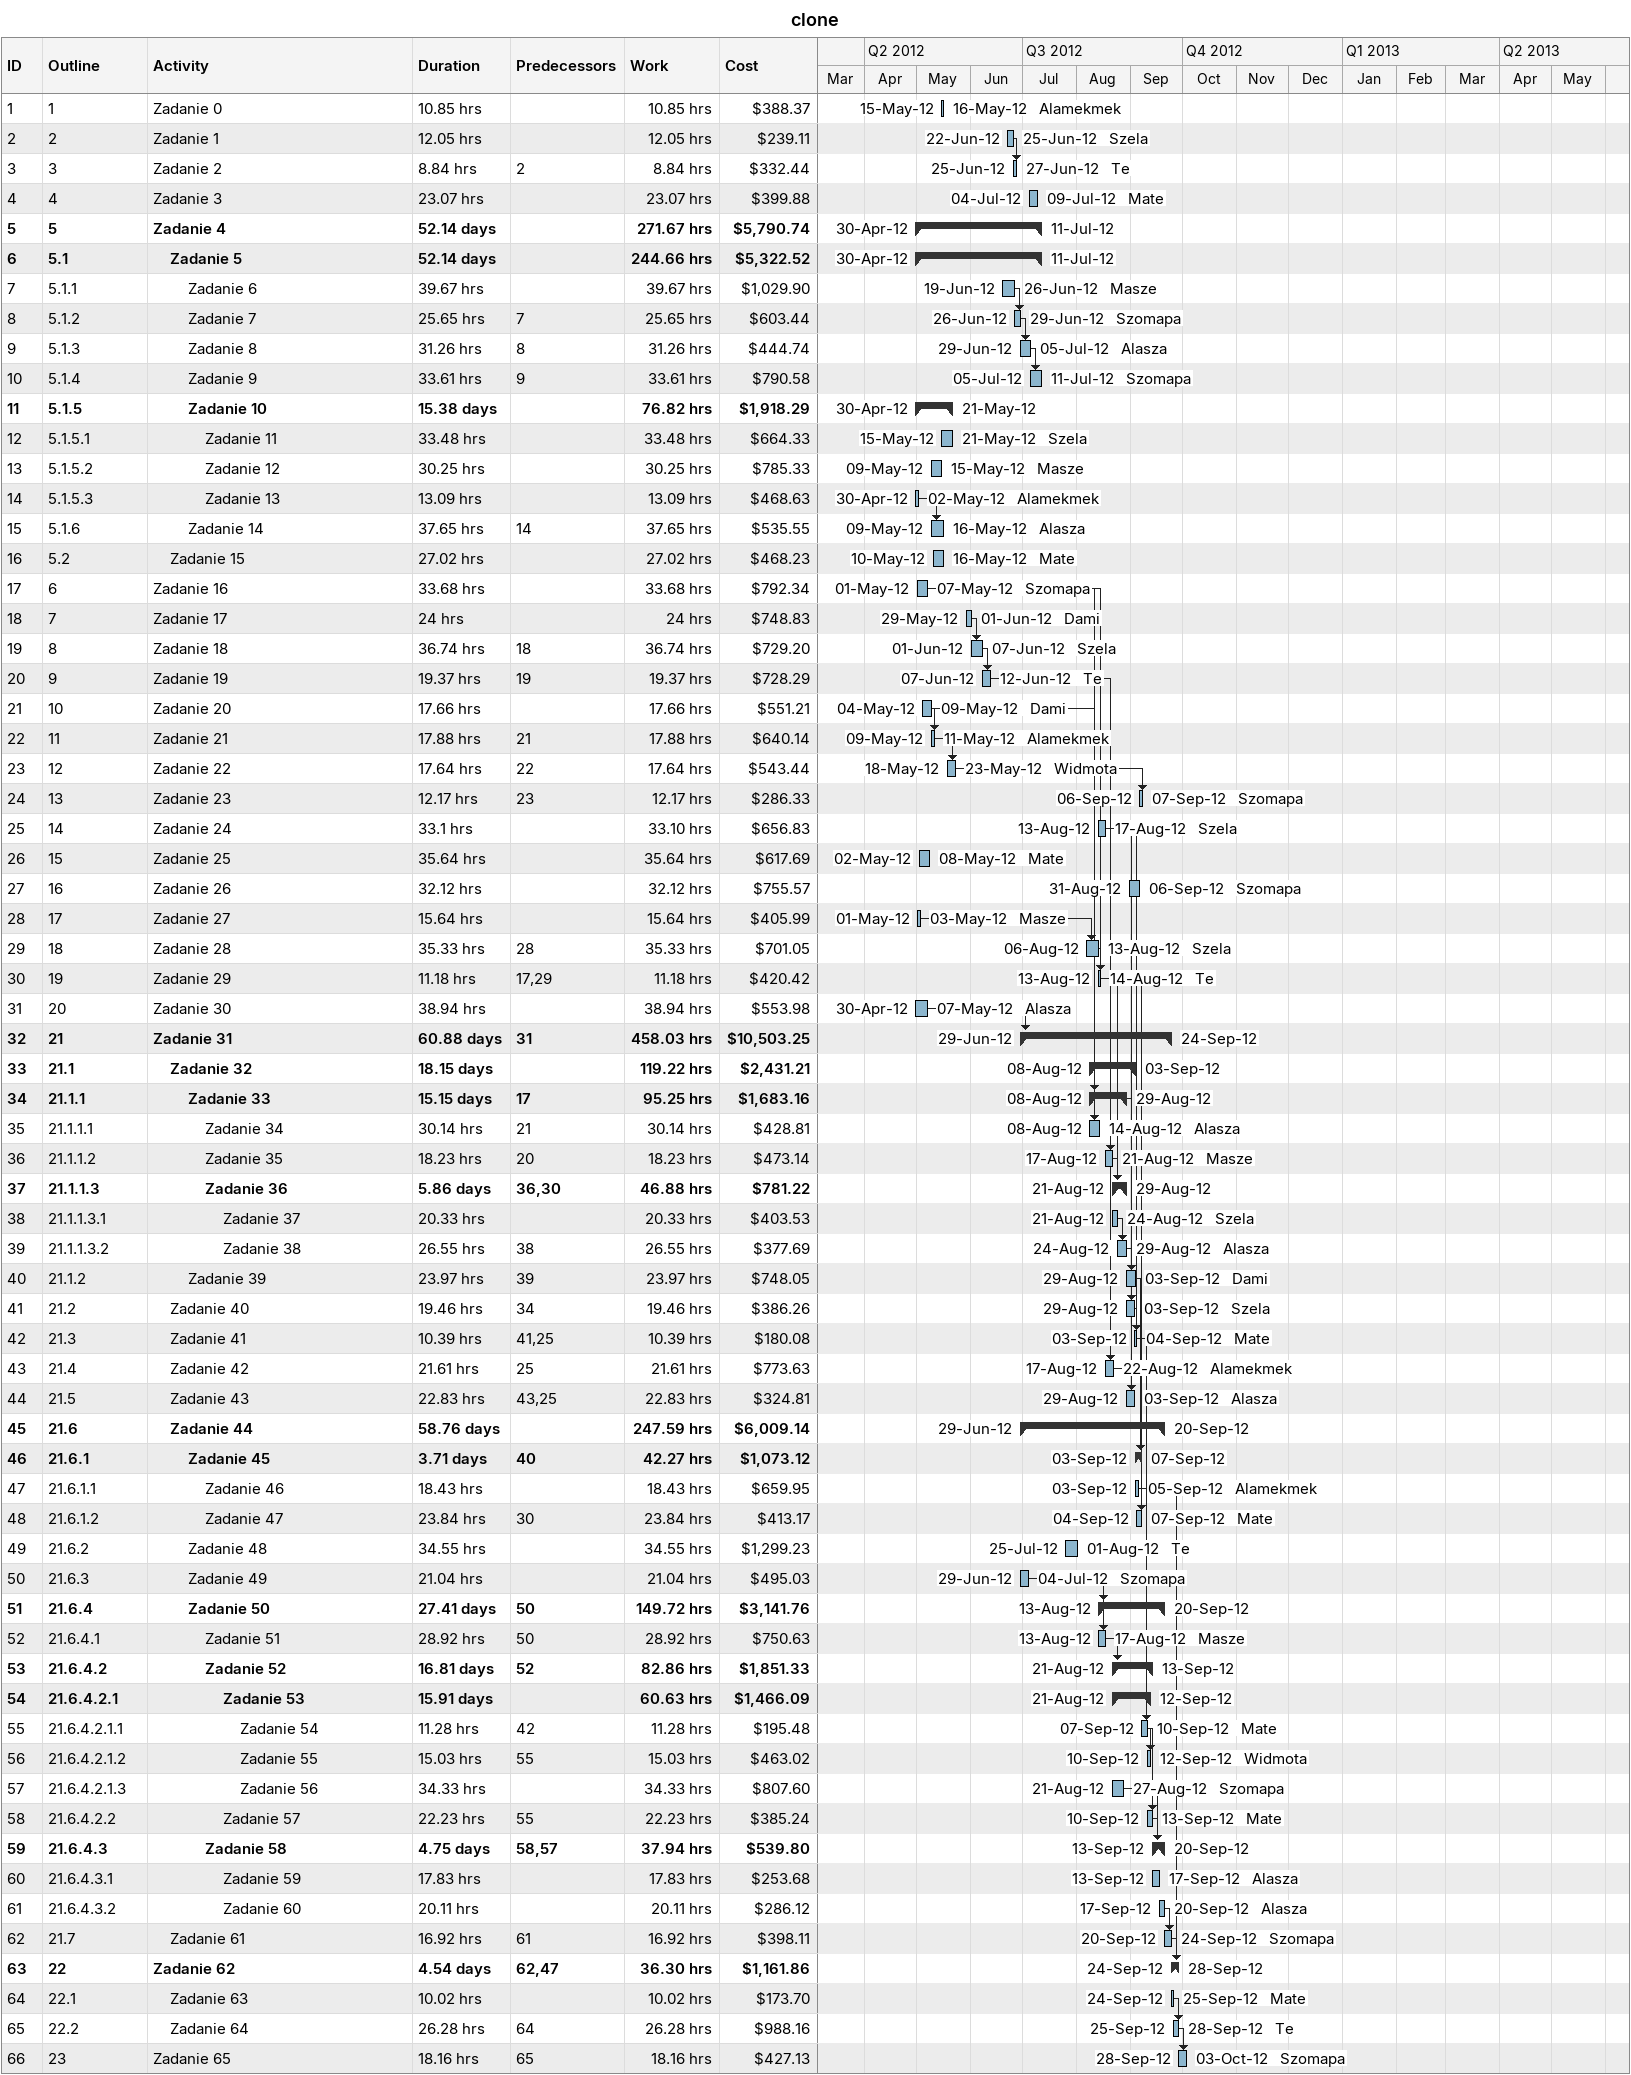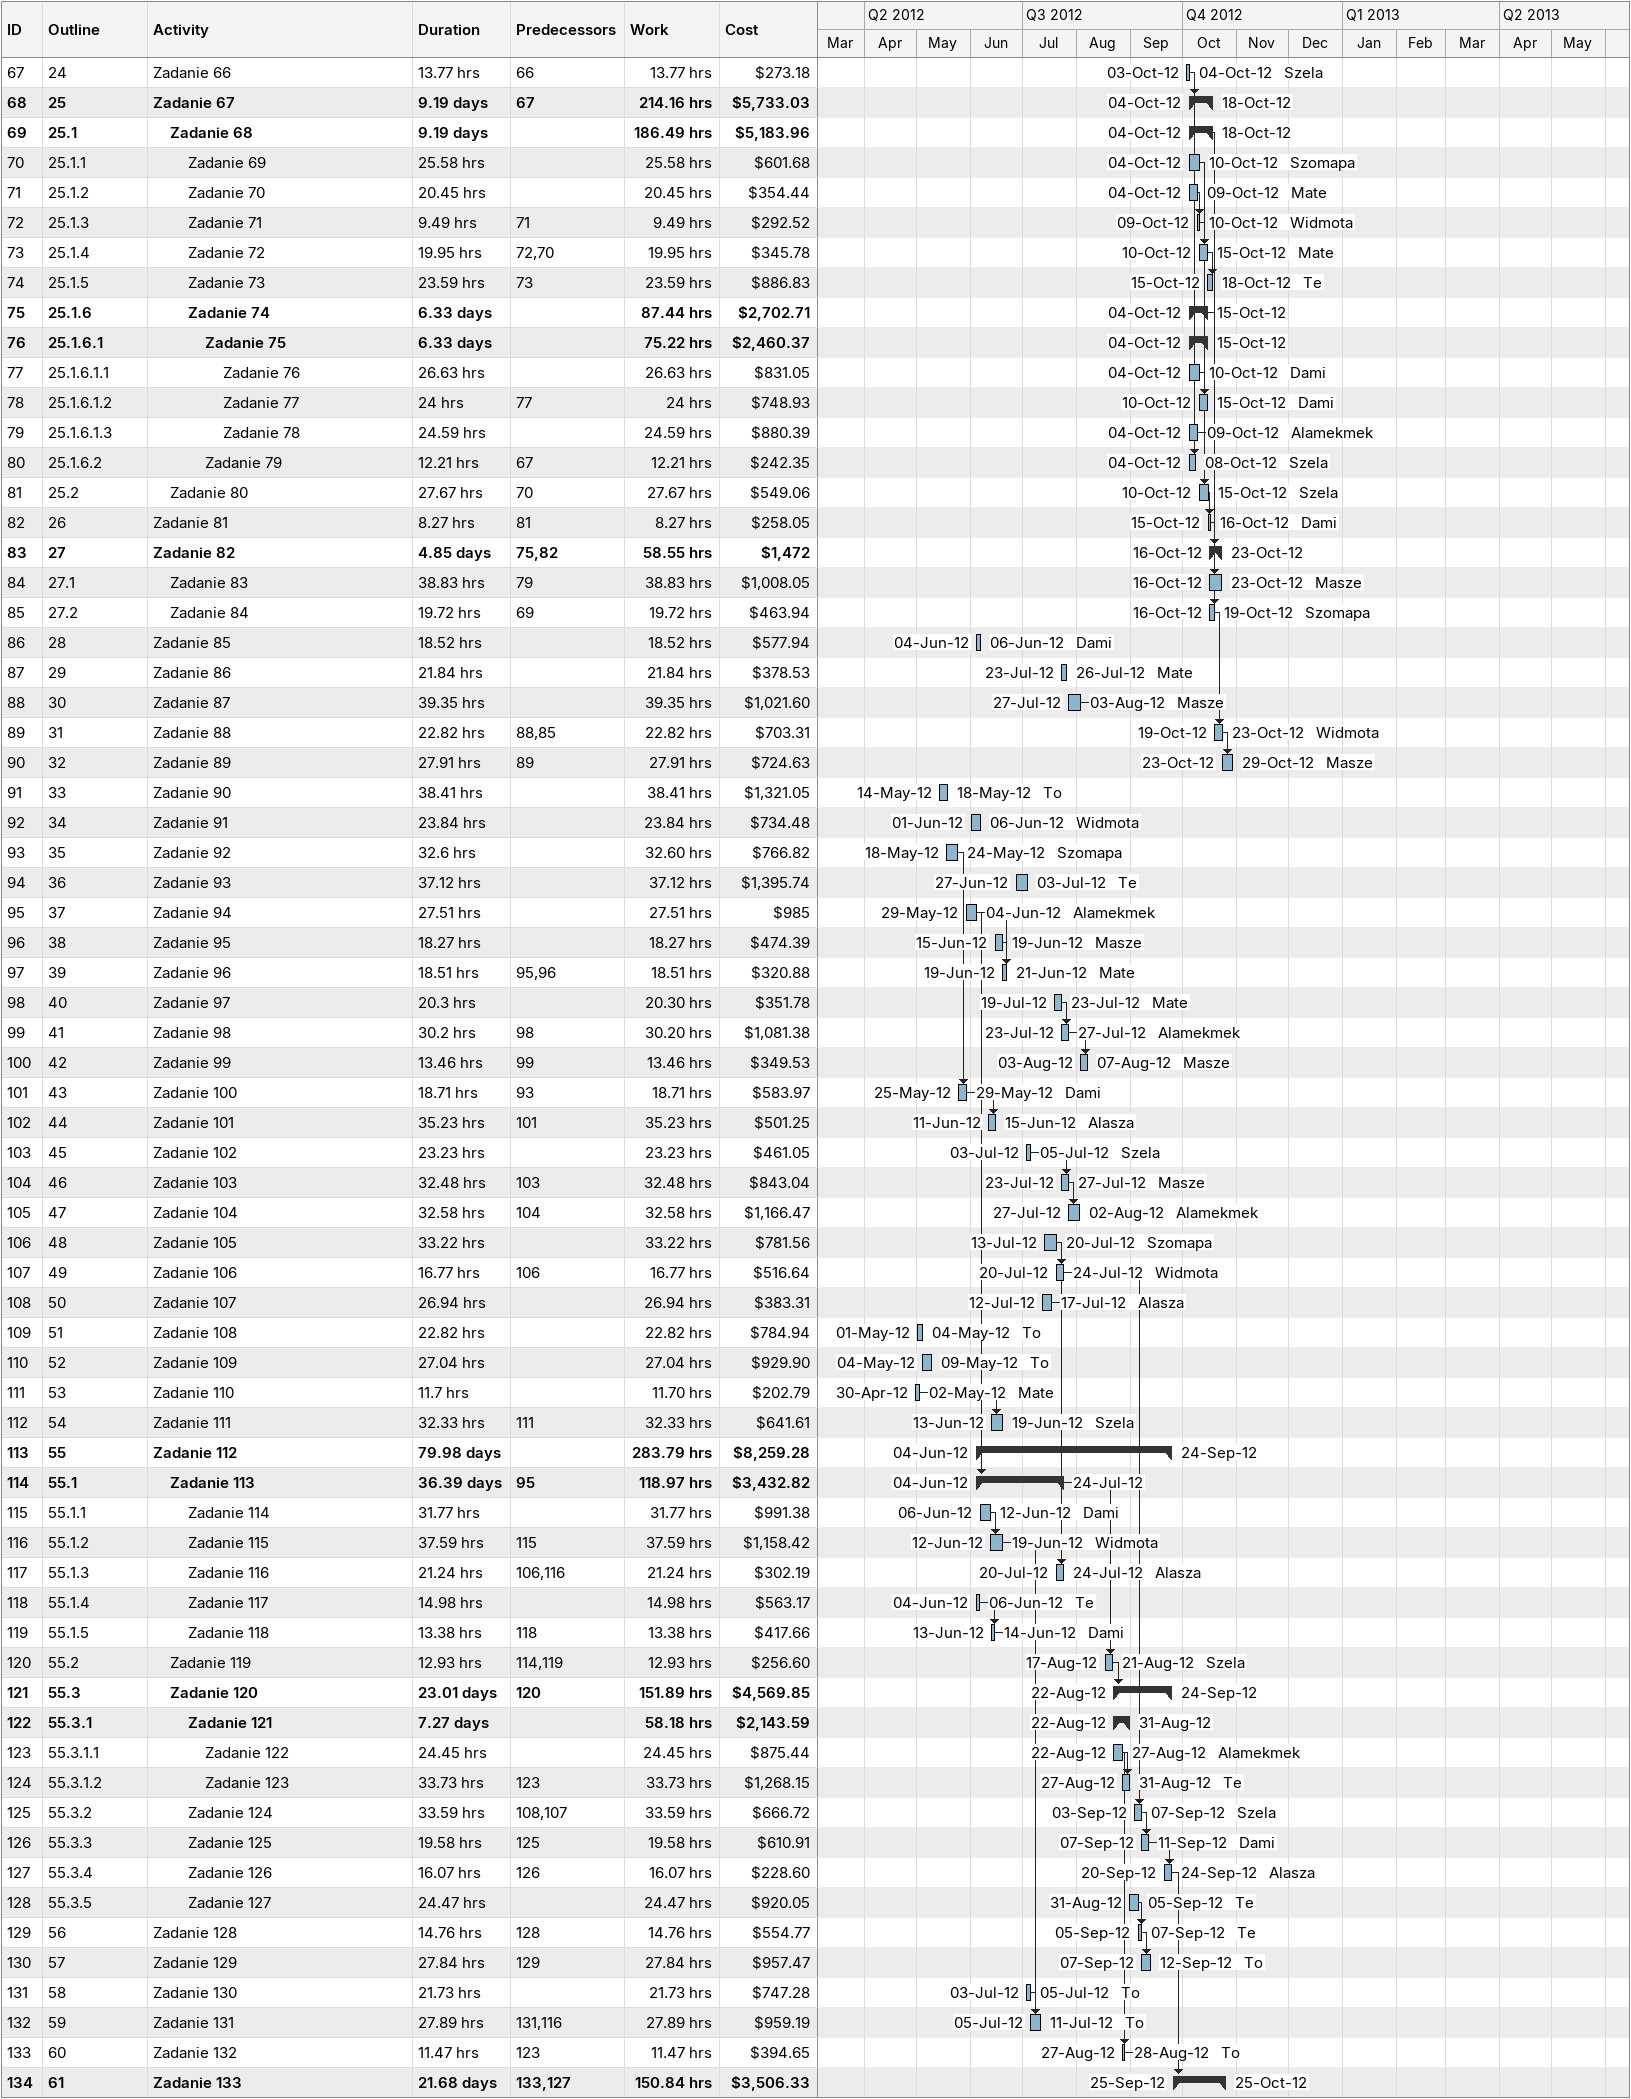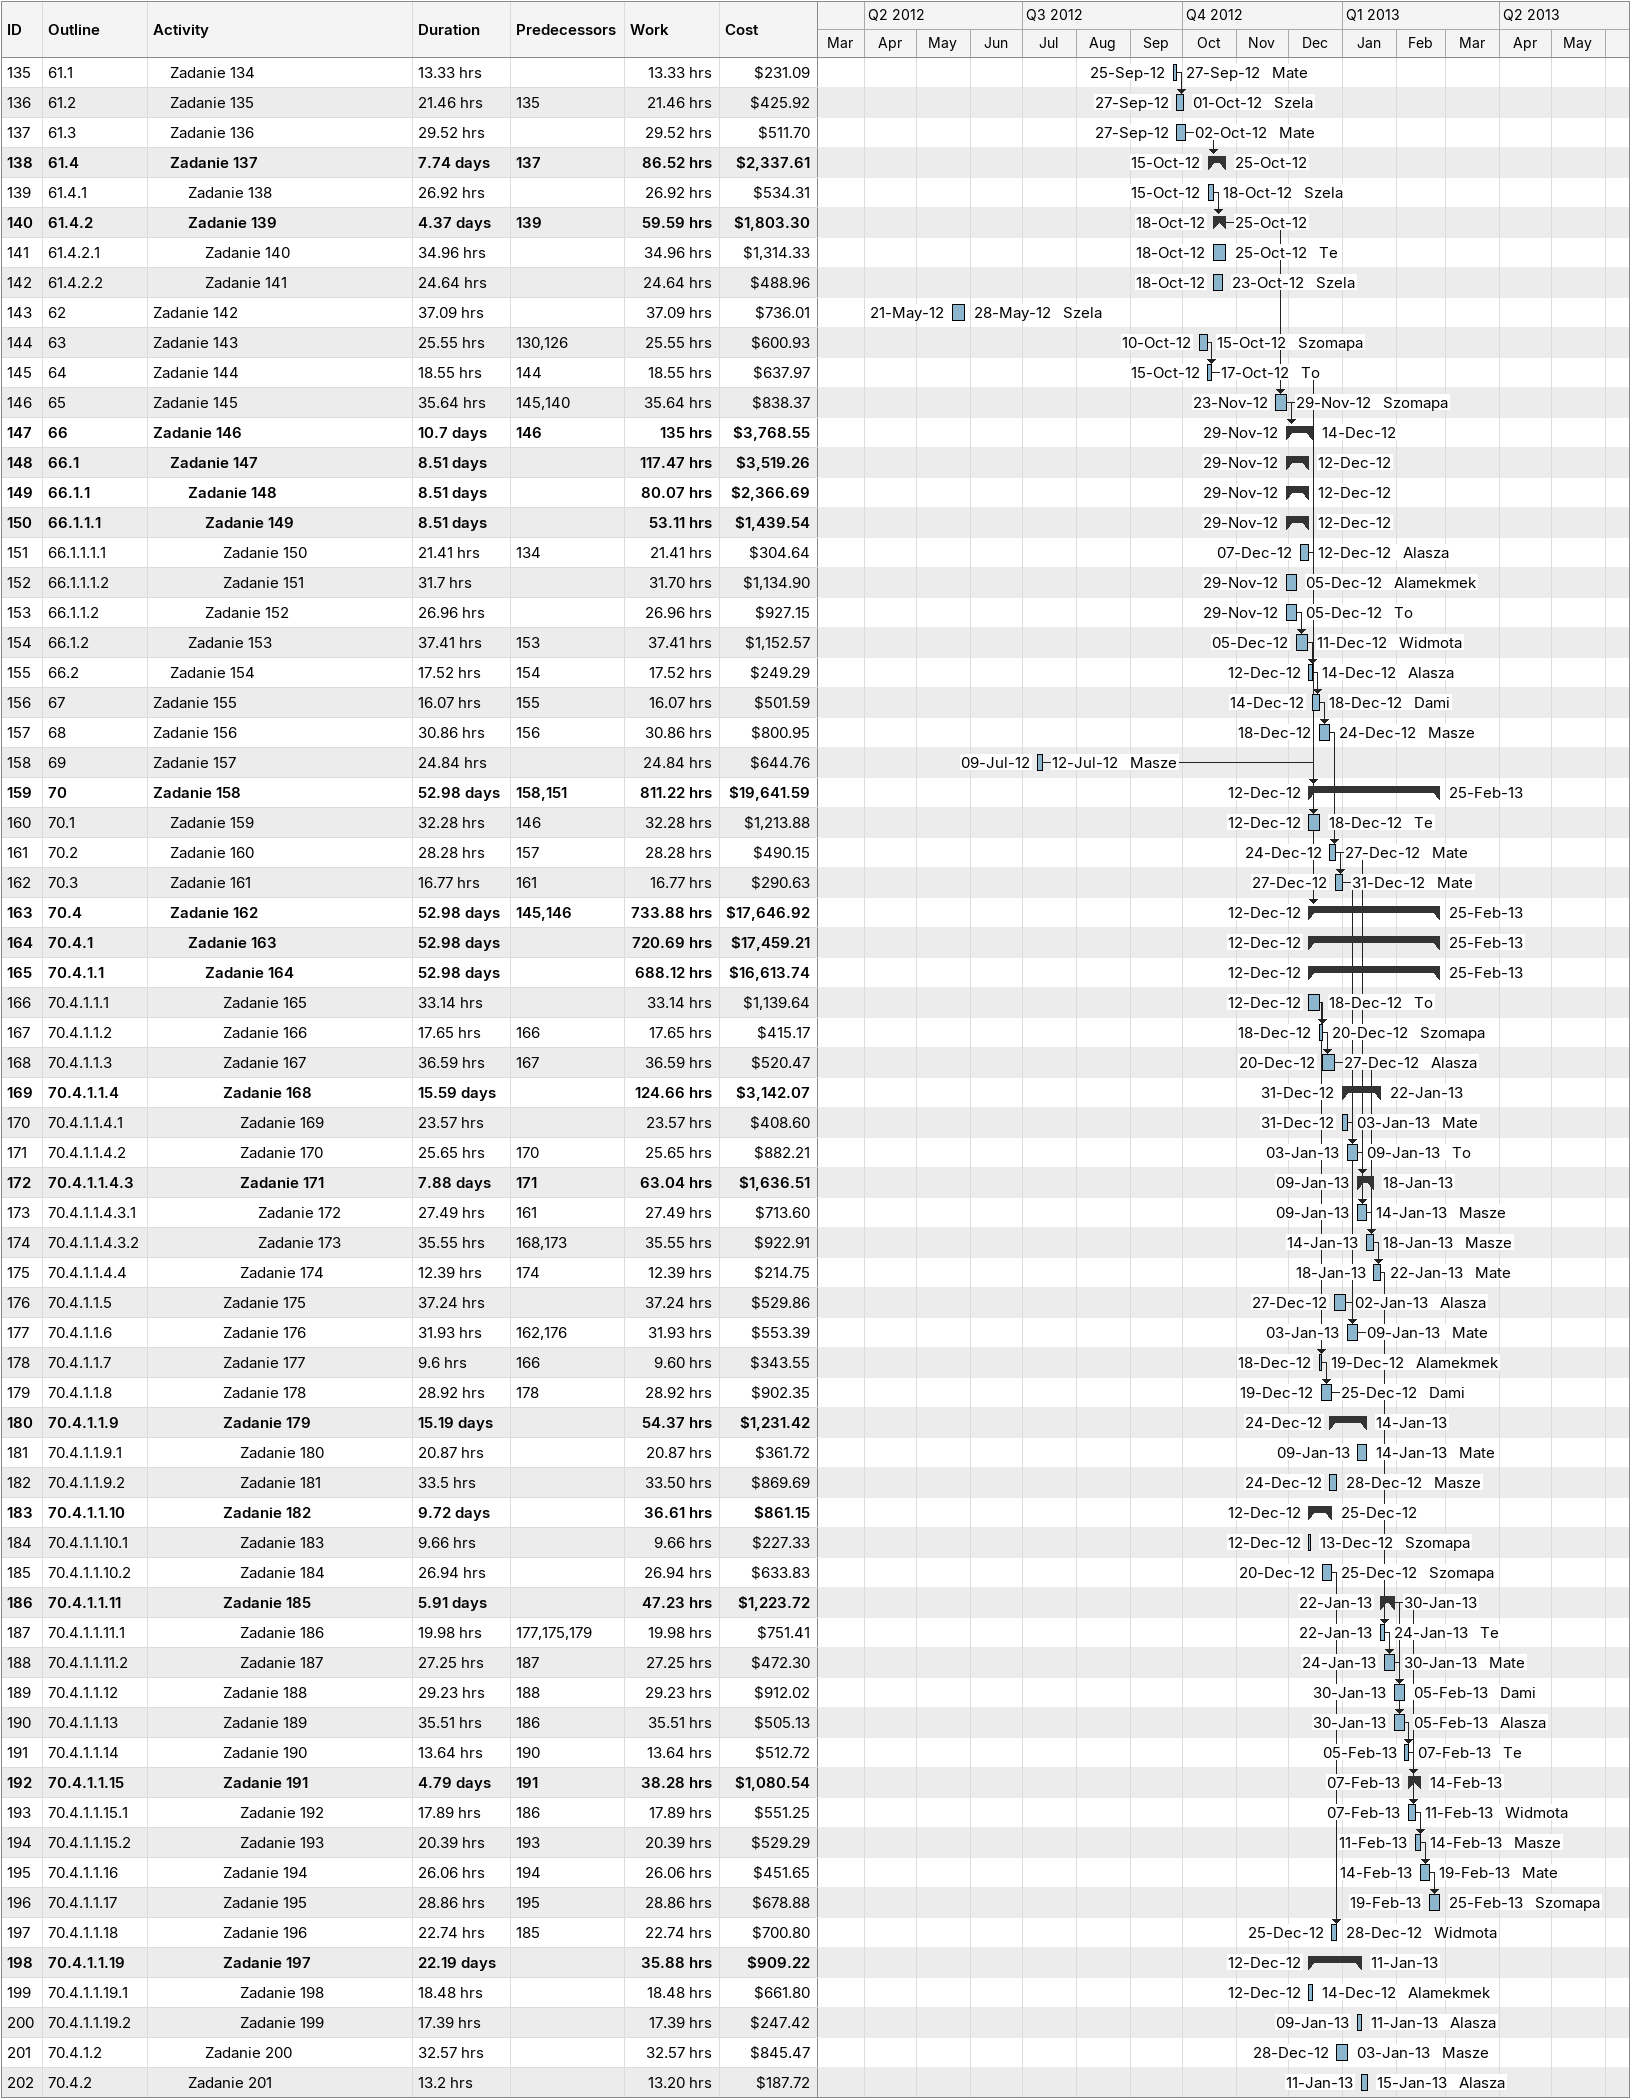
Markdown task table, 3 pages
clone

| ID | WBS | Task | Duration | Start | Finish | Predecessors | Resources | Work (h) | Cost ($) |
|---|---|---|---|---|---|---|---|---|---|
| 1 | 1 | Zadanie 0 | 10.85h | 2012-05-15 | 2012-05-16 |  | Alamekmek | 10.85 | 388.37 |
| 2 | 2 | Zadanie 1 | 12.05h | 2012-06-22 | 2012-06-25 |  | Szela | 12.05 | 239.11 |
| 3 | 3 | Zadanie 2 | 8.84h | 2012-06-25 | 2012-06-27 | 2 | Te | 8.84 | 332.44 |
| 4 | 4 | Zadanie 3 | 23.07h | 2012-07-04 | 2012-07-09 |  | Mate | 23.07 | 399.88 |
| 5 | 5 | **Zadanie 4** | 52.14d | 2012-04-30 | 2012-07-11 |  |  | 271.67 | 5790.74 |
| 6 | 5.1 | **Zadanie 5** | 52.14d | 2012-04-30 | 2012-07-11 |  |  | 244.66 | 5322.52 |
| 7 | 5.1.1 | Zadanie 6 | 39.67h | 2012-06-19 | 2012-06-26 |  | Masze | 39.67 | 1029.90 |
| 8 | 5.1.2 | Zadanie 7 | 25.65h | 2012-06-26 | 2012-06-29 | 7 | Szomapa | 25.65 | 603.44 |
| 9 | 5.1.3 | Zadanie 8 | 31.26h | 2012-06-29 | 2012-07-05 | 8 | Alasza | 31.26 | 444.74 |
| 10 | 5.1.4 | Zadanie 9 | 33.61h | 2012-07-05 | 2012-07-11 | 9 | Szomapa | 33.61 | 790.58 |
| 11 | 5.1.5 | **Zadanie 10** | 15.38d | 2012-04-30 | 2012-05-21 |  |  | 76.82 | 1918.29 |
| 12 | 5.1.5.1 | Zadanie 11 | 33.48h | 2012-05-15 | 2012-05-21 |  | Szela | 33.48 | 664.33 |
| 13 | 5.1.5.2 | Zadanie 12 | 30.25h | 2012-05-09 | 2012-05-15 |  | Masze | 30.25 | 785.33 |
| 14 | 5.1.5.3 | Zadanie 13 | 13.09h | 2012-04-30 | 2012-05-02 |  | Alamekmek | 13.09 | 468.63 |
| 15 | 5.1.6 | Zadanie 14 | 37.65h | 2012-05-09 | 2012-05-16 | 14 | Alasza | 37.65 | 535.55 |
| 16 | 5.2 | Zadanie 15 | 27.02h | 2012-05-10 | 2012-05-16 |  | Mate | 27.02 | 468.23 |
| 17 | 6 | Zadanie 16 | 33.68h | 2012-05-01 | 2012-05-07 |  | Szomapa | 33.68 | 792.34 |
| 18 | 7 | Zadanie 17 | 24h | 2012-05-29 | 2012-06-01 |  | Dami | 24 | 748.83 |
| 19 | 8 | Zadanie 18 | 36.74h | 2012-06-01 | 2012-06-07 | 18 | Szela | 36.74 | 729.20 |
| 20 | 9 | Zadanie 19 | 19.37h | 2012-06-07 | 2012-06-12 | 19 | Te | 19.37 | 728.29 |
| 21 | 10 | Zadanie 20 | 17.66h | 2012-05-04 | 2012-05-09 |  | Dami | 17.66 | 551.21 |
| 22 | 11 | Zadanie 21 | 17.88h | 2012-05-09 | 2012-05-11 | 21 | Alamekmek | 17.88 | 640.14 |
| 23 | 12 | Zadanie 22 | 17.64h | 2012-05-18 | 2012-05-23 | 22 | Widmota | 17.64 | 543.44 |
| 24 | 13 | Zadanie 23 | 12.17h | 2012-09-06 | 2012-09-07 | 23 | Szomapa | 12.17 | 286.33 |
| 25 | 14 | Zadanie 24 | 33.1h | 2012-08-13 | 2012-08-17 |  | Szela | 33.10 | 656.83 |
| 26 | 15 | Zadanie 25 | 35.64h | 2012-05-02 | 2012-05-08 |  | Mate | 35.64 | 617.69 |
| 27 | 16 | Zadanie 26 | 32.12h | 2012-08-31 | 2012-09-06 |  | Szomapa | 32.12 | 755.57 |
| 28 | 17 | Zadanie 27 | 15.64h | 2012-05-01 | 2012-05-03 |  | Masze | 15.64 | 405.99 |
| 29 | 18 | Zadanie 28 | 35.33h | 2012-08-06 | 2012-08-13 | 28 | Szela | 35.33 | 701.05 |
| 30 | 19 | Zadanie 29 | 11.18h | 2012-08-13 | 2012-08-14 | 17, 29 | Te | 11.18 | 420.42 |
| 31 | 20 | Zadanie 30 | 38.94h | 2012-04-30 | 2012-05-07 |  | Alasza | 38.94 | 553.98 |
| 32 | 21 | **Zadanie 31** | 60.88d | 2012-06-29 | 2012-09-24 | 31 |  | 458.03 | 10503.25 |
| 33 | 21.1 | **Zadanie 32** | 18.15d | 2012-08-08 | 2012-09-03 |  |  | 119.22 | 2431.21 |
| 34 | 21.1.1 | **Zadanie 33** | 15.15d | 2012-08-08 | 2012-08-29 | 17 |  | 95.25 | 1683.16 |
| 35 | 21.1.1.1 | Zadanie 34 | 30.14h | 2012-08-08 | 2012-08-14 | 21 | Alasza | 30.14 | 428.81 |
| 36 | 21.1.1.2 | Zadanie 35 | 18.23h | 2012-08-17 | 2012-08-21 | 20 | Masze | 18.23 | 473.14 |
| 37 | 21.1.1.3 | **Zadanie 36** | 5.86d | 2012-08-21 | 2012-08-29 | 36, 30 |  | 46.88 | 781.22 |
| 38 | 21.1.1.3.1 | Zadanie 37 | 20.33h | 2012-08-21 | 2012-08-24 |  | Szela | 20.33 | 403.53 |
| 39 | 21.1.1.3.2 | Zadanie 38 | 26.55h | 2012-08-24 | 2012-08-29 | 38 | Alasza | 26.55 | 377.69 |
| 40 | 21.1.2 | Zadanie 39 | 23.97h | 2012-08-29 | 2012-09-03 | 39 | Dami | 23.97 | 748.05 |
| 41 | 21.2 | Zadanie 40 | 19.46h | 2012-08-29 | 2012-09-03 | 34 | Szela | 19.46 | 386.26 |
| 42 | 21.3 | Zadanie 41 | 10.39h | 2012-09-03 | 2012-09-04 | 41, 25 | Mate | 10.39 | 180.08 |
| 43 | 21.4 | Zadanie 42 | 21.61h | 2012-08-17 | 2012-08-22 | 25 | Alamekmek | 21.61 | 773.63 |
| 44 | 21.5 | Zadanie 43 | 22.83h | 2012-08-29 | 2012-09-03 | 43, 25 | Alasza | 22.83 | 324.81 |
| 45 | 21.6 | **Zadanie 44** | 58.76d | 2012-06-29 | 2012-09-20 |  |  | 247.59 | 6009.14 |
| 46 | 21.6.1 | **Zadanie 45** | 3.71d | 2012-09-03 | 2012-09-07 | 40 |  | 42.27 | 1073.12 |
| 47 | 21.6.1.1 | Zadanie 46 | 18.43h | 2012-09-03 | 2012-09-05 |  | Alamekmek | 18.43 | 659.95 |
| 48 | 21.6.1.2 | Zadanie 47 | 23.84h | 2012-09-04 | 2012-09-07 | 30 | Mate | 23.84 | 413.17 |
| 49 | 21.6.2 | Zadanie 48 | 34.55h | 2012-07-25 | 2012-08-01 |  | Te | 34.55 | 1299.23 |
| 50 | 21.6.3 | Zadanie 49 | 21.04h | 2012-06-29 | 2012-07-04 |  | Szomapa | 21.04 | 495.03 |
| 51 | 21.6.4 | **Zadanie 50** | 27.41d | 2012-08-13 | 2012-09-20 | 50 |  | 149.72 | 3141.76 |
| 52 | 21.6.4.1 | Zadanie 51 | 28.92h | 2012-08-13 | 2012-08-17 | 50 | Masze | 28.92 | 750.63 |
| 53 | 21.6.4.2 | **Zadanie 52** | 16.81d | 2012-08-21 | 2012-09-13 | 52 |  | 82.86 | 1851.33 |
| 54 | 21.6.4.2.1 | **Zadanie 53** | 15.91d | 2012-08-21 | 2012-09-12 |  |  | 60.63 | 1466.09 |
| 55 | 21.6.4.2.1.1 | Zadanie 54 | 11.28h | 2012-09-07 | 2012-09-10 | 42 | Mate | 11.28 | 195.48 |
| 56 | 21.6.4.2.1.2 | Zadanie 55 | 15.03h | 2012-09-10 | 2012-09-12 | 55 | Widmota | 15.03 | 463.02 |
| 57 | 21.6.4.2.1.3 | Zadanie 56 | 34.33h | 2012-08-21 | 2012-08-27 |  | Szomapa | 34.33 | 807.60 |
| 58 | 21.6.4.2.2 | Zadanie 57 | 22.23h | 2012-09-10 | 2012-09-13 | 55 | Mate | 22.23 | 385.24 |
| 59 | 21.6.4.3 | **Zadanie 58** | 4.75d | 2012-09-13 | 2012-09-20 | 58, 57 |  | 37.94 | 539.80 |
| 60 | 21.6.4.3.1 | Zadanie 59 | 17.83h | 2012-09-13 | 2012-09-17 |  | Alasza | 17.83 | 253.68 |
| 61 | 21.6.4.3.2 | Zadanie 60 | 20.11h | 2012-09-17 | 2012-09-20 |  | Alasza | 20.11 | 286.12 |
| 62 | 21.7 | Zadanie 61 | 16.92h | 2012-09-20 | 2012-09-24 | 61 | Szomapa | 16.92 | 398.11 |
| 63 | 22 | **Zadanie 62** | 4.54d | 2012-09-24 | 2012-09-28 | 62, 47 |  | 36.30 | 1161.86 |
| 64 | 22.1 | Zadanie 63 | 10.02h | 2012-09-24 | 2012-09-25 |  | Mate | 10.02 | 173.70 |
| 65 | 22.2 | Zadanie 64 | 26.28h | 2012-09-25 | 2012-09-28 | 64 | Te | 26.28 | 988.16 |
| 66 | 23 | Zadanie 65 | 18.16h | 2012-09-28 | 2012-10-03 | 65 | Szomapa | 18.16 | 427.13 |
| 67 | 24 | Zadanie 66 | 13.77h | 2012-10-03 | 2012-10-04 | 66 | Szela | 13.77 | 273.18 |
| 68 | 25 | **Zadanie 67** | 9.19d | 2012-10-04 | 2012-10-18 | 67 |  | 214.16 | 5733.03 |
| 69 | 25.1 | **Zadanie 68** | 9.19d | 2012-10-04 | 2012-10-18 |  |  | 186.49 | 5183.96 |
| 70 | 25.1.1 | Zadanie 69 | 25.58h | 2012-10-04 | 2012-10-10 |  | Szomapa | 25.58 | 601.68 |
| 71 | 25.1.2 | Zadanie 70 | 20.45h | 2012-10-04 | 2012-10-09 |  | Mate | 20.45 | 354.44 |
| 72 | 25.1.3 | Zadanie 71 | 9.49h | 2012-10-09 | 2012-10-10 | 71 | Widmota | 9.49 | 292.52 |
| 73 | 25.1.4 | Zadanie 72 | 19.95h | 2012-10-10 | 2012-10-15 | 72, 70 | Mate | 19.95 | 345.78 |
| 74 | 25.1.5 | Zadanie 73 | 23.59h | 2012-10-15 | 2012-10-18 | 73 | Te | 23.59 | 886.83 |
| 75 | 25.1.6 | **Zadanie 74** | 6.33d | 2012-10-04 | 2012-10-15 |  |  | 87.44 | 2702.71 |
| 76 | 25.1.6.1 | **Zadanie 75** | 6.33d | 2012-10-04 | 2012-10-15 |  |  | 75.22 | 2460.37 |
| 77 | 25.1.6.1.1 | Zadanie 76 | 26.63h | 2012-10-04 | 2012-10-10 |  | Dami | 26.63 | 831.05 |
| 78 | 25.1.6.1.2 | Zadanie 77 | 24h | 2012-10-10 | 2012-10-15 | 77 | Dami | 24 | 748.93 |
| 79 | 25.1.6.1.3 | Zadanie 78 | 24.59h | 2012-10-04 | 2012-10-09 |  | Alamekmek | 24.59 | 880.39 |
| 80 | 25.1.6.2 | Zadanie 79 | 12.21h | 2012-10-04 | 2012-10-08 | 67 | Szela | 12.21 | 242.35 |
| 81 | 25.2 | Zadanie 80 | 27.67h | 2012-10-10 | 2012-10-15 | 70 | Szela | 27.67 | 549.06 |
| 82 | 26 | Zadanie 81 | 8.27h | 2012-10-15 | 2012-10-16 | 81 | Dami | 8.27 | 258.05 |
| 83 | 27 | **Zadanie 82** | 4.85d | 2012-10-16 | 2012-10-23 | 75, 82 |  | 58.55 | 1472 |
| 84 | 27.1 | Zadanie 83 | 38.83h | 2012-10-16 | 2012-10-23 | 79 | Masze | 38.83 | 1008.05 |
| 85 | 27.2 | Zadanie 84 | 19.72h | 2012-10-16 | 2012-10-19 | 69 | Szomapa | 19.72 | 463.94 |
| 86 | 28 | Zadanie 85 | 18.52h | 2012-06-04 | 2012-06-06 |  | Dami | 18.52 | 577.94 |
| 87 | 29 | Zadanie 86 | 21.84h | 2012-07-23 | 2012-07-26 |  | Mate | 21.84 | 378.53 |
| 88 | 30 | Zadanie 87 | 39.35h | 2012-07-27 | 2012-08-03 |  | Masze | 39.35 | 1021.60 |
| 89 | 31 | Zadanie 88 | 22.82h | 2012-10-19 | 2012-10-23 | 88, 85 | Widmota | 22.82 | 703.31 |
| 90 | 32 | Zadanie 89 | 27.91h | 2012-10-23 | 2012-10-29 | 89 | Masze | 27.91 | 724.63 |
| 91 | 33 | Zadanie 90 | 38.41h | 2012-05-14 | 2012-05-18 |  | To | 38.41 | 1321.05 |
| 92 | 34 | Zadanie 91 | 23.84h | 2012-06-01 | 2012-06-06 |  | Widmota | 23.84 | 734.48 |
| 93 | 35 | Zadanie 92 | 32.6h | 2012-05-18 | 2012-05-24 |  | Szomapa | 32.60 | 766.82 |
| 94 | 36 | Zadanie 93 | 37.12h | 2012-06-27 | 2012-07-03 |  | Te | 37.12 | 1395.74 |
| 95 | 37 | Zadanie 94 | 27.51h | 2012-05-29 | 2012-06-04 |  | Alamekmek | 27.51 | 985 |
| 96 | 38 | Zadanie 95 | 18.27h | 2012-06-15 | 2012-06-19 |  | Masze | 18.27 | 474.39 |
| 97 | 39 | Zadanie 96 | 18.51h | 2012-06-19 | 2012-06-21 | 95, 96 | Mate | 18.51 | 320.88 |
| 98 | 40 | Zadanie 97 | 20.3h | 2012-07-19 | 2012-07-23 |  | Mate | 20.30 | 351.78 |
| 99 | 41 | Zadanie 98 | 30.2h | 2012-07-23 | 2012-07-27 | 98 | Alamekmek | 30.20 | 1081.38 |
| 100 | 42 | Zadanie 99 | 13.46h | 2012-08-03 | 2012-08-07 | 99 | Masze | 13.46 | 349.53 |
| 101 | 43 | Zadanie 100 | 18.71h | 2012-05-25 | 2012-05-29 | 93 | Dami | 18.71 | 583.97 |
| 102 | 44 | Zadanie 101 | 35.23h | 2012-06-11 | 2012-06-15 | 101 | Alasza | 35.23 | 501.25 |
| 103 | 45 | Zadanie 102 | 23.23h | 2012-07-03 | 2012-07-05 |  | Szela | 23.23 | 461.05 |
| 104 | 46 | Zadanie 103 | 32.48h | 2012-07-23 | 2012-07-27 | 103 | Masze | 32.48 | 843.04 |
| 105 | 47 | Zadanie 104 | 32.58h | 2012-07-27 | 2012-08-02 | 104 | Alamekmek | 32.58 | 1166.47 |
| 106 | 48 | Zadanie 105 | 33.22h | 2012-07-13 | 2012-07-20 |  | Szomapa | 33.22 | 781.56 |
| 107 | 49 | Zadanie 106 | 16.77h | 2012-07-20 | 2012-07-24 | 106 | Widmota | 16.77 | 516.64 |
| 108 | 50 | Zadanie 107 | 26.94h | 2012-07-12 | 2012-07-17 |  | Alasza | 26.94 | 383.31 |
| 109 | 51 | Zadanie 108 | 22.82h | 2012-05-01 | 2012-05-04 |  | To | 22.82 | 784.94 |
| 110 | 52 | Zadanie 109 | 27.04h | 2012-05-04 | 2012-05-09 |  | To | 27.04 | 929.90 |
| 111 | 53 | Zadanie 110 | 11.7h | 2012-04-30 | 2012-05-02 |  | Mate | 11.70 | 202.79 |
| 112 | 54 | Zadanie 111 | 32.33h | 2012-06-13 | 2012-06-19 | 111 | Szela | 32.33 | 641.61 |
| 113 | 55 | **Zadanie 112** | 79.98d | 2012-06-04 | 2012-09-24 |  |  | 283.79 | 8259.28 |
| 114 | 55.1 | **Zadanie 113** | 36.39d | 2012-06-04 | 2012-07-24 | 95 |  | 118.97 | 3432.82 |
| 115 | 55.1.1 | Zadanie 114 | 31.77h | 2012-06-06 | 2012-06-12 |  | Dami | 31.77 | 991.38 |
| 116 | 55.1.2 | Zadanie 115 | 37.59h | 2012-06-12 | 2012-06-19 | 115 | Widmota | 37.59 | 1158.42 |
| 117 | 55.1.3 | Zadanie 116 | 21.24h | 2012-07-20 | 2012-07-24 | 106, 116 | Alasza | 21.24 | 302.19 |
| 118 | 55.1.4 | Zadanie 117 | 14.98h | 2012-06-04 | 2012-06-06 |  | Te | 14.98 | 563.17 |
| 119 | 55.1.5 | Zadanie 118 | 13.38h | 2012-06-13 | 2012-06-14 | 118 | Dami | 13.38 | 417.66 |
| 120 | 55.2 | Zadanie 119 | 12.93h | 2012-08-17 | 2012-08-21 | 114, 119 | Szela | 12.93 | 256.60 |
| 121 | 55.3 | **Zadanie 120** | 23.01d | 2012-08-22 | 2012-09-24 | 120 |  | 151.89 | 4569.85 |
| 122 | 55.3.1 | **Zadanie 121** | 7.27d | 2012-08-22 | 2012-08-31 |  |  | 58.18 | 2143.59 |
| 123 | 55.3.1.1 | Zadanie 122 | 24.45h | 2012-08-22 | 2012-08-27 |  | Alamekmek | 24.45 | 875.44 |
| 124 | 55.3.1.2 | Zadanie 123 | 33.73h | 2012-08-27 | 2012-08-31 | 123 | Te | 33.73 | 1268.15 |
| 125 | 55.3.2 | Zadanie 124 | 33.59h | 2012-09-03 | 2012-09-07 | 108, 107 | Szela | 33.59 | 666.72 |
| 126 | 55.3.3 | Zadanie 125 | 19.58h | 2012-09-07 | 2012-09-11 | 125 | Dami | 19.58 | 610.91 |
| 127 | 55.3.4 | Zadanie 126 | 16.07h | 2012-09-20 | 2012-09-24 | 126 | Alasza | 16.07 | 228.60 |
| 128 | 55.3.5 | Zadanie 127 | 24.47h | 2012-08-31 | 2012-09-05 |  | Te | 24.47 | 920.05 |
| 129 | 56 | Zadanie 128 | 14.76h | 2012-09-05 | 2012-09-07 | 128 | Te | 14.76 | 554.77 |
| 130 | 57 | Zadanie 129 | 27.84h | 2012-09-07 | 2012-09-12 | 129 | To | 27.84 | 957.47 |
| 131 | 58 | Zadanie 130 | 21.73h | 2012-07-03 | 2012-07-05 |  | To | 21.73 | 747.28 |
| 132 | 59 | Zadanie 131 | 27.89h | 2012-07-05 | 2012-07-11 | 131, 116 | To | 27.89 | 959.19 |
| 133 | 60 | Zadanie 132 | 11.47h | 2012-08-27 | 2012-08-28 | 123 | To | 11.47 | 394.65 |
| 134 | 61 | **Zadanie 133** | 21.68d | 2012-09-25 | 2012-10-25 | 133, 127 |  | 150.84 | 3506.33 |
| 135 | 61.1 | Zadanie 134 | 13.33h | 2012-09-25 | 2012-09-27 |  | Mate | 13.33 | 231.09 |
| 136 | 61.2 | Zadanie 135 | 21.46h | 2012-09-27 | 2012-10-01 | 135 | Szela | 21.46 | 425.92 |
| 137 | 61.3 | Zadanie 136 | 29.52h | 2012-09-27 | 2012-10-02 |  | Mate | 29.52 | 511.70 |
| 138 | 61.4 | **Zadanie 137** | 7.74d | 2012-10-15 | 2012-10-25 | 137 |  | 86.52 | 2337.61 |
| 139 | 61.4.1 | Zadanie 138 | 26.92h | 2012-10-15 | 2012-10-18 |  | Szela | 26.92 | 534.31 |
| 140 | 61.4.2 | **Zadanie 139** | 4.37d | 2012-10-18 | 2012-10-25 | 139 |  | 59.59 | 1803.30 |
| 141 | 61.4.2.1 | Zadanie 140 | 34.96h | 2012-10-18 | 2012-10-25 |  | Te | 34.96 | 1314.33 |
| 142 | 61.4.2.2 | Zadanie 141 | 24.64h | 2012-10-18 | 2012-10-23 |  | Szela | 24.64 | 488.96 |
| 143 | 62 | Zadanie 142 | 37.09h | 2012-05-21 | 2012-05-28 |  | Szela | 37.09 | 736.01 |
| 144 | 63 | Zadanie 143 | 25.55h | 2012-10-10 | 2012-10-15 | 130, 126 | Szomapa | 25.55 | 600.93 |
| 145 | 64 | Zadanie 144 | 18.55h | 2012-10-15 | 2012-10-17 | 144 | To | 18.55 | 637.97 |
| 146 | 65 | Zadanie 145 | 35.64h | 2012-11-23 | 2012-11-29 | 145, 140 | Szomapa | 35.64 | 838.37 |
| 147 | 66 | **Zadanie 146** | 10.7d | 2012-11-29 | 2012-12-14 | 146 |  | 135 | 3768.55 |
| 148 | 66.1 | **Zadanie 147** | 8.51d | 2012-11-29 | 2012-12-12 |  |  | 117.47 | 3519.26 |
| 149 | 66.1.1 | **Zadanie 148** | 8.51d | 2012-11-29 | 2012-12-12 |  |  | 80.07 | 2366.69 |
| 150 | 66.1.1.1 | **Zadanie 149** | 8.51d | 2012-11-29 | 2012-12-12 |  |  | 53.11 | 1439.54 |
| 151 | 66.1.1.1.1 | Zadanie 150 | 21.41h | 2012-12-07 | 2012-12-12 | 134 | Alasza | 21.41 | 304.64 |
| 152 | 66.1.1.1.2 | Zadanie 151 | 31.7h | 2012-11-29 | 2012-12-05 |  | Alamekmek | 31.70 | 1134.90 |
| 153 | 66.1.1.2 | Zadanie 152 | 26.96h | 2012-11-29 | 2012-12-05 |  | To | 26.96 | 927.15 |
| 154 | 66.1.2 | Zadanie 153 | 37.41h | 2012-12-05 | 2012-12-11 | 153 | Widmota | 37.41 | 1152.57 |
| 155 | 66.2 | Zadanie 154 | 17.52h | 2012-12-12 | 2012-12-14 | 154 | Alasza | 17.52 | 249.29 |
| 156 | 67 | Zadanie 155 | 16.07h | 2012-12-14 | 2012-12-18 | 155 | Dami | 16.07 | 501.59 |
| 157 | 68 | Zadanie 156 | 30.86h | 2012-12-18 | 2012-12-24 | 156 | Masze | 30.86 | 800.95 |
| 158 | 69 | Zadanie 157 | 24.84h | 2012-07-09 | 2012-07-12 |  | Masze | 24.84 | 644.76 |
| 159 | 70 | **Zadanie 158** | 52.98d | 2012-12-12 | 2013-02-25 | 158, 151 |  | 811.22 | 19641.59 |
| 160 | 70.1 | Zadanie 159 | 32.28h | 2012-12-12 | 2012-12-18 | 146 | Te | 32.28 | 1213.88 |
| 161 | 70.2 | Zadanie 160 | 28.28h | 2012-12-24 | 2012-12-27 | 157 | Mate | 28.28 | 490.15 |
| 162 | 70.3 | Zadanie 161 | 16.77h | 2012-12-27 | 2012-12-31 | 161 | Mate | 16.77 | 290.63 |
| 163 | 70.4 | **Zadanie 162** | 52.98d | 2012-12-12 | 2013-02-25 | 145, 146 |  | 733.88 | 17646.92 |
| 164 | 70.4.1 | **Zadanie 163** | 52.98d | 2012-12-12 | 2013-02-25 |  |  | 720.69 | 17459.21 |
| 165 | 70.4.1.1 | **Zadanie 164** | 52.98d | 2012-12-12 | 2013-02-25 |  |  | 688.12 | 16613.74 |
| 166 | 70.4.1.1.1 | Zadanie 165 | 33.14h | 2012-12-12 | 2012-12-18 |  | To | 33.14 | 1139.64 |
| 167 | 70.4.1.1.2 | Zadanie 166 | 17.65h | 2012-12-18 | 2012-12-20 | 166 | Szomapa | 17.65 | 415.17 |
| 168 | 70.4.1.1.3 | Zadanie 167 | 36.59h | 2012-12-20 | 2012-12-27 | 167 | Alasza | 36.59 | 520.47 |
| 169 | 70.4.1.1.4 | **Zadanie 168** | 15.59d | 2012-12-31 | 2013-01-22 |  |  | 124.66 | 3142.07 |
| 170 | 70.4.1.1.4.1 | Zadanie 169 | 23.57h | 2012-12-31 | 2013-01-03 |  | Mate | 23.57 | 408.60 |
| 171 | 70.4.1.1.4.2 | Zadanie 170 | 25.65h | 2013-01-03 | 2013-01-09 | 170 | To | 25.65 | 882.21 |
| 172 | 70.4.1.1.4.3 | **Zadanie 171** | 7.88d | 2013-01-09 | 2013-01-18 | 171 |  | 63.04 | 1636.51 |
| 173 | 70.4.1.1.4.3.1 | Zadanie 172 | 27.49h | 2013-01-09 | 2013-01-14 | 161 | Masze | 27.49 | 713.60 |
| 174 | 70.4.1.1.4.3.2 | Zadanie 173 | 35.55h | 2013-01-14 | 2013-01-18 | 168, 173 | Masze | 35.55 | 922.91 |
| 175 | 70.4.1.1.4.4 | Zadanie 174 | 12.39h | 2013-01-18 | 2013-01-22 | 174 | Mate | 12.39 | 214.75 |
| 176 | 70.4.1.1.5 | Zadanie 175 | 37.24h | 2012-12-27 | 2013-01-02 |  | Alasza | 37.24 | 529.86 |
| 177 | 70.4.1.1.6 | Zadanie 176 | 31.93h | 2013-01-03 | 2013-01-09 | 162, 176 | Mate | 31.93 | 553.39 |
| 178 | 70.4.1.1.7 | Zadanie 177 | 9.6h | 2012-12-18 | 2012-12-19 | 166 | Alamekmek | 9.60 | 343.55 |
| 179 | 70.4.1.1.8 | Zadanie 178 | 28.92h | 2012-12-19 | 2012-12-25 | 178 | Dami | 28.92 | 902.35 |
| 180 | 70.4.1.1.9 | **Zadanie 179** | 15.19d | 2012-12-24 | 2013-01-14 |  |  | 54.37 | 1231.42 |
| 181 | 70.4.1.1.9.1 | Zadanie 180 | 20.87h | 2013-01-09 | 2013-01-14 |  | Mate | 20.87 | 361.72 |
| 182 | 70.4.1.1.9.2 | Zadanie 181 | 33.5h | 2012-12-24 | 2012-12-28 |  | Masze | 33.50 | 869.69 |
| 183 | 70.4.1.1.10 | **Zadanie 182** | 9.72d | 2012-12-12 | 2012-12-25 |  |  | 36.61 | 861.15 |
| 184 | 70.4.1.1.10.1 | Zadanie 183 | 9.66h | 2012-12-12 | 2012-12-13 |  | Szomapa | 9.66 | 227.33 |
| 185 | 70.4.1.1.10.2 | Zadanie 184 | 26.94h | 2012-12-20 | 2012-12-25 |  | Szomapa | 26.94 | 633.83 |
| 186 | 70.4.1.1.11 | **Zadanie 185** | 5.91d | 2013-01-22 | 2013-01-30 |  |  | 47.23 | 1223.72 |
| 187 | 70.4.1.1.11.1 | Zadanie 186 | 19.98h | 2013-01-22 | 2013-01-24 | 177, 175, 179 | Te | 19.98 | 751.41 |
| 188 | 70.4.1.1.11.2 | Zadanie 187 | 27.25h | 2013-01-24 | 2013-01-30 | 187 | Mate | 27.25 | 472.30 |
| 189 | 70.4.1.1.12 | Zadanie 188 | 29.23h | 2013-01-30 | 2013-02-05 | 188 | Dami | 29.23 | 912.02 |
| 190 | 70.4.1.1.13 | Zadanie 189 | 35.51h | 2013-01-30 | 2013-02-05 | 186 | Alasza | 35.51 | 505.13 |
| 191 | 70.4.1.1.14 | Zadanie 190 | 13.64h | 2013-02-05 | 2013-02-07 | 190 | Te | 13.64 | 512.72 |
| 192 | 70.4.1.1.15 | **Zadanie 191** | 4.79d | 2013-02-07 | 2013-02-14 | 191 |  | 38.28 | 1080.54 |
| 193 | 70.4.1.1.15.1 | Zadanie 192 | 17.89h | 2013-02-07 | 2013-02-11 | 186 | Widmota | 17.89 | 551.25 |
| 194 | 70.4.1.1.15.2 | Zadanie 193 | 20.39h | 2013-02-11 | 2013-02-14 | 193 | Masze | 20.39 | 529.29 |
| 195 | 70.4.1.1.16 | Zadanie 194 | 26.06h | 2013-02-14 | 2013-02-19 | 194 | Mate | 26.06 | 451.65 |
| 196 | 70.4.1.1.17 | Zadanie 195 | 28.86h | 2013-02-19 | 2013-02-25 | 195 | Szomapa | 28.86 | 678.88 |
| 197 | 70.4.1.1.18 | Zadanie 196 | 22.74h | 2012-12-25 | 2012-12-28 | 185 | Widmota | 22.74 | 700.80 |
| 198 | 70.4.1.1.19 | **Zadanie 197** | 22.19d | 2012-12-12 | 2013-01-11 |  |  | 35.88 | 909.22 |
| 199 | 70.4.1.1.19.1 | Zadanie 198 | 18.48h | 2012-12-12 | 2012-12-14 |  | Alamekmek | 18.48 | 661.80 |
| 200 | 70.4.1.1.19.2 | Zadanie 199 | 17.39h | 2013-01-09 | 2013-01-11 |  | Alasza | 17.39 | 247.42 |
| 201 | 70.4.1.2 | Zadanie 200 | 32.57h | 2012-12-28 | 2013-01-03 |  | Masze | 32.57 | 845.47 |
| 202 | 70.4.2 | Zadanie 201 | 13.2h | 2013-01-11 | 2013-01-15 |  | Alasza | 13.20 | 187.72 |
